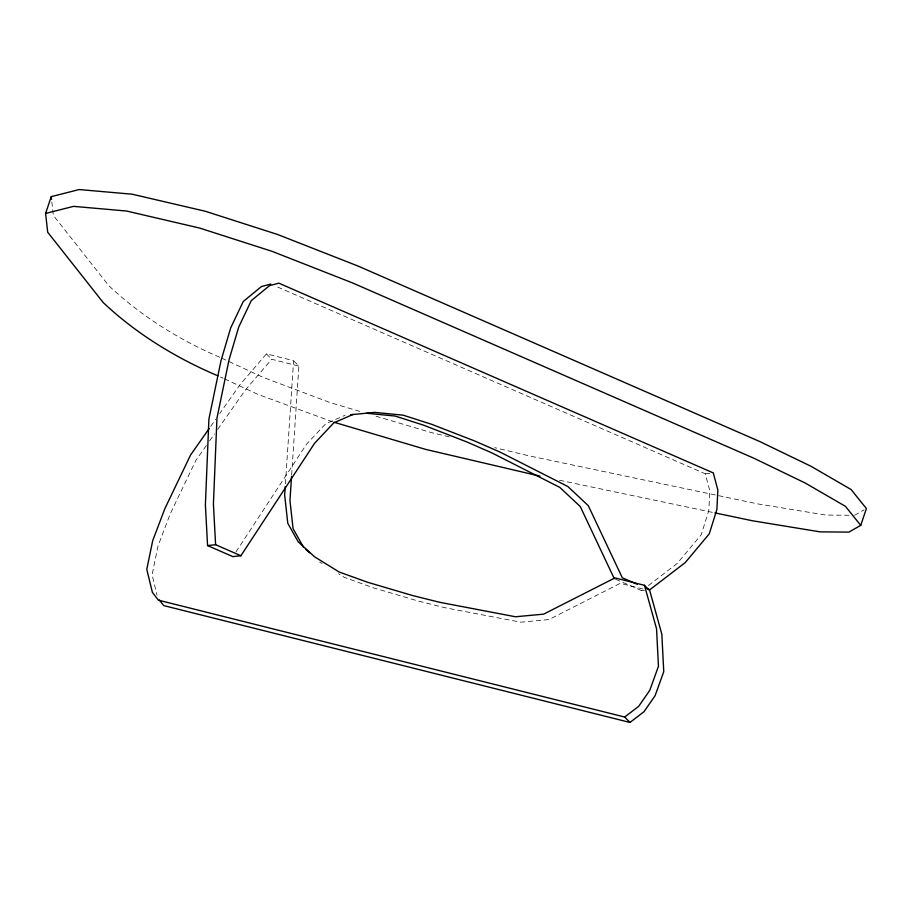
<?xml version="1.0" encoding="UTF-8"?>
<svg xmlns="http://www.w3.org/2000/svg" width="912" height="912" viewBox="0 0 912 912"><rect width="100%" height="100%" fill="white"/><g stroke="black" fill="none" stroke-linecap="round" stroke-linejoin="round"><path stroke-width="0.68" stroke-dasharray="4.56 3.42" d="M285.422 483.805L293.596 360.673L266.429 353.867L239.913 384.807L219.689 413.581M291.646 475.061L298.885 366.088L293.596 360.673M235.969 551.897L306.512 444.212L325.789 423.715L345.078 415.268M210.786 426.246L215.642 419.338M206.374 445.466L195.852 460.435L170.145 514.072L158.004 546.06L152.087 574.754L157.024 595.091M209.612 440.861L214.468 433.964M217.706 429.358L245.203 390.222L271.719 359.282L298.885 366.088M615.52 579.188L641.774 590.657L643.986 588.958M648.432 585.55L677.263 563.388L701.248 534.706L708.863 510.321L709.81 490.861L705.284 473.818L276.028 286.311M854.555 515.303L864.029 509.899M705.284 473.818L713.321 472.94M641.774 590.657L644.453 590.372M849.072 515.257L825.748 515.052L758.009 503.948L529.028 455.829L494.646 447.655M559.455 480.225L713.503 512.59M449.274 436.859L431.41 432.607L376.063 416.214M643.051 589.038L620.251 583.327L548.956 619.556L520.775 622.178L444.76 607.677L417.776 600.917L372.94 587.681L344.405 577.399L338.523 573.751M359.864 411.415L330.178 402.614L263.351 377.465L221.08 357.869M332.618 421.823L257.686 394.28L224.386 378.833M219.792 357.276C179.14 339.914 141.075 315.997 108.813 285.695L53.352 215.414L51.859 201.997M220.544 377.055L223.109 378.241M319.702 562.1L322.061 563.548M266.429 353.867L271.719 359.282"/><path stroke-width="1.37" d="M285.228 486.632L284.669 495.125L287.77 523.237L298.213 541.808L314.412 556.685L339.116 571.984L367.65 582.278L412.486 595.502L439.47 602.262L515.485 616.763L543.655 614.141L614.95 577.912L644.465 585.31L649.766 590.714L661.838 634.182L663.754 671.677L655.078 695.708L643.986 711.725L629.975 722.452L163.704 605.579L159.395 600.016M291.555 476.474L289.959 500.54L293.071 528.652L303.502 547.211M217.979 375.869C175.982 358.051 136.412 333.86 103.159 302.499L47.698 232.229L45.6 213.442L51.254 196.639L79.196 189.548L132.126 194.199L205.246 211.242L277.59 234.487L358.108 266.087L759.707 441.511L810.985 466.271L851.067 489.505L866.4 508.543L860.746 525.346L848.901 532.106L820.093 531.867L752.354 520.752L714.883 512.875M270.807 284.031L261.436 286.562L243.253 301.507L230.679 327.944L220.989 360.764L208.916 419.053L205.394 504.86L207.56 545.57L232.868 556.628L240.905 555.75L314.537 443.335L333.826 422.837L353.115 414.401M209.179 428.549L190.562 455.02L164.855 508.657L152.714 540.645L146.786 569.339L152.384 592.39L158.414 600.164L624.686 717.037L629.975 722.452M624.686 717.037L638.696 706.31L649.789 690.293L658.453 666.273L656.549 628.767L644.465 585.31M45.6 213.442L73.53 206.363L126.472 211.014L199.591 228.046L271.936 251.29L352.454 282.891L754.053 458.314L805.319 483.075L845.413 506.32L860.746 525.346M207.56 545.57L215.597 544.692L240.905 555.75M350.482 414.766L374.695 412.384L403.172 415.177L431.65 424.308L474.616 440.963L499.753 451.942L567.857 486.518L588.308 505.693L622.303 577.775L637.306 584.318M366.658 413.25L395.135 416.054L423.613 425.174L466.579 441.841L491.728 452.819L559.82 487.396L580.271 506.559L614.266 578.641M540.018 476.144L425.744 449.411L333.963 422.222M646.049 588.149L649.8 589.779L685.3 562.522L709.274 533.828L716.9 509.455L717.835 489.983L713.321 472.94L278.844 283.153L269.473 285.684L251.279 300.641L238.705 327.077L229.015 359.887L216.953 418.175L213.419 503.983L215.597 544.692M305.531 549.07L309.578 552.797M51.254 196.639L51.551 199.318"/></g></svg>
